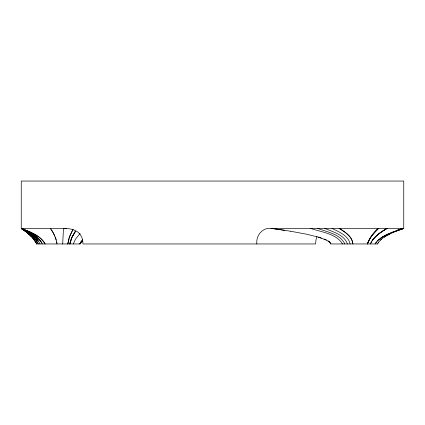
<?xml version="1.0" encoding="UTF-8"?>
<svg xmlns="http://www.w3.org/2000/svg" width="425" height="425" viewBox="0 0 425 425"><rect width="100%" height="100%" fill="white"/><g stroke="black" fill="none" stroke-linecap="round" stroke-linejoin="round"><path stroke-width="0.64" d="M256.849 243.955C255.808 235.593 262.438 227.317 271.203 228.347L284.734 230.302M62.688 243.955L63.479 228.347L68.069 228.597L72.011 229.325L75.374 230.552L78.099 232.257L80.213 234.43L81.743 237.113L82.662 240.295L82.965 243.955L315.632 243.955L315.956 239.944L316.944 236.512M67.75 243.955L69.323 237.129L72.941 229.325M67.798 243.955L69.387 237.129L73.031 229.325M69.822 243.955L71.512 238.106L75.4 231.274M69.87 243.955L71.543 238.106L75.443 231.274M70.024 242.983L72.006 237.129L75.485 231.274M73.334 243.955L75.517 239.078L80.022 233.553M378.845 228.347C374.069 232.709 369.686 237.803 367.444 243.955C369.421 237.867 373.538 232.735 378.091 228.347M367.407 243.955C369.548 237.841 373.803 232.725 378.478 228.347M371.344 242.006L370.409 243.955C373.554 236.704 380.561 232.215 387.111 228.347L270.953 228.347M375.195 243.955L377.209 241.028M377.517 243.955C380.853 237.92 387.696 235.089 393.624 232.252M82.609 241.028L79.927 243.955L36.656 243.955C33.522 237.145 27.285 232.459 21.25 228.347L21.25 181.045L403.75 181.045L403.75 228.347L393.624 232.252M80.458 242.983L79.916 243.955L80.941 242.006L82.636 240.056L80.941 242.006L79.927 243.955L80.947 242.006L82.641 240.056M371.907 241.028C375.673 235.461 381.448 231.673 387.164 228.347M378.043 242.983L378.717 242.006M375.684 242.983L376.391 242.006M372.619 240.056C376.417 235.004 381.82 231.476 387.223 228.347L403.75 228.347C394.533 231.513 384.545 234.26 377.225 241.028C384.561 234.276 394.527 231.503 403.75 228.347L400.823 229.043M380.508 240.056L381.629 239.078M380.8 238.106L384.025 236.151M384.312 237.129L385.879 236.151M387.589 235.179L389.454 234.202M385.895 235.179L387.935 234.202M394.618 231.471L393.093 232.055L394.623 231.471M396.206 230.887L403.75 228.347L397.285 230.302L403.75 228.347L400.695 229.16M397.295 230.302L403.75 228.347M26.796 232.252L21.25 228.347L66.619 228.347M290.817 231.274L306.553 234.202L318.383 237.129L326.336 240.056L329.476 242.006L330.889 243.955L377.57 243.955M271.203 228.347L290.833 231.274M310.526 228.347C321.279 232.247 336.058 233.346 342.513 243.955M317.65 228.347C326.974 232.103 340.143 233.893 344.813 243.955M318.383 237.129L321.465 238.106M324.78 228.347C332.844 231.97 344.271 234.6 347.406 243.955M31.105 236.151L26.717 232.252L21.25 228.347C29.777 232.066 40.402 235.147 45.029 243.955M22.737 229.325L21.25 228.347C29.628 231.864 39.339 235.041 44.593 242.983M324.11 239.078L326.331 240.056M40.572 241.028C35.61 234.945 28.22 231.572 21.25 228.347L24.384 230.302L21.25 228.347C29.059 232.093 38.17 235.833 42.357 243.955M40.083 243.955C36.258 236.428 28.39 232.199 21.25 228.347C27.572 232.13 34.048 236.465 37.825 242.983C34.106 236.428 27.556 232.14 21.25 228.347C27.885 231.375 34.728 234.632 39.764 240.056M331.914 228.347C338.837 231.891 348.346 235.439 350.136 243.955M28.422 231.274L30.536 232.252M34.186 238.106L28.672 233.224L21.25 228.347C27.524 231.646 33.942 235.322 38.34 241.028M21.25 228.347L22.621 229.08M24.889 230.302L23.115 229.325L24.236 229.973M22.854 229.325L24.384 230.302M24.868 230.626L26.764 231.928M29.66 233.224L32.38 235.179M328.116 241.028L330.395 242.983M24.087 230.302L25.404 231.274M26.796 232.252L33.06 238.106L36.863 243.955M28.013 233.224L29.155 234.202M33.602 236.151L34.733 237.129M30.233 235.179L31.243 236.151M30.037 235.179L31.03 236.151M328.737 241.028L330.884 243.955M31.96 237.129L35.031 241.028L36.646 243.955M36.715 239.078L37.565 240.056M33.06 238.106L33.867 239.078M40.625 241.028L41.894 242.983M51.048 229.325L50.373 228.347C53.693 232.974 56.217 238.287 57.03 243.955M51.691 230.302L52.296 231.274M52.865 232.252L54.809 236.151M37.804 242.983L38.319 243.955M44.54 242.983L44.976 243.955M55.208 237.129L56.196 240.056M56.684 242.006L56.876 242.983M400.074 229.325L398.347 229.813L400.079 229.325M24.4 230.058L23.088 229.325L24.39 230.058M340.712 229.325L339.06 228.347C344.925 231.885 352.256 236.401 352.867 243.955C352.383 237.081 345.998 232.714 340.712 229.325M25.845 231.274L24.878 230.626L27.216 232.252L25.835 231.274"/></g></svg>
